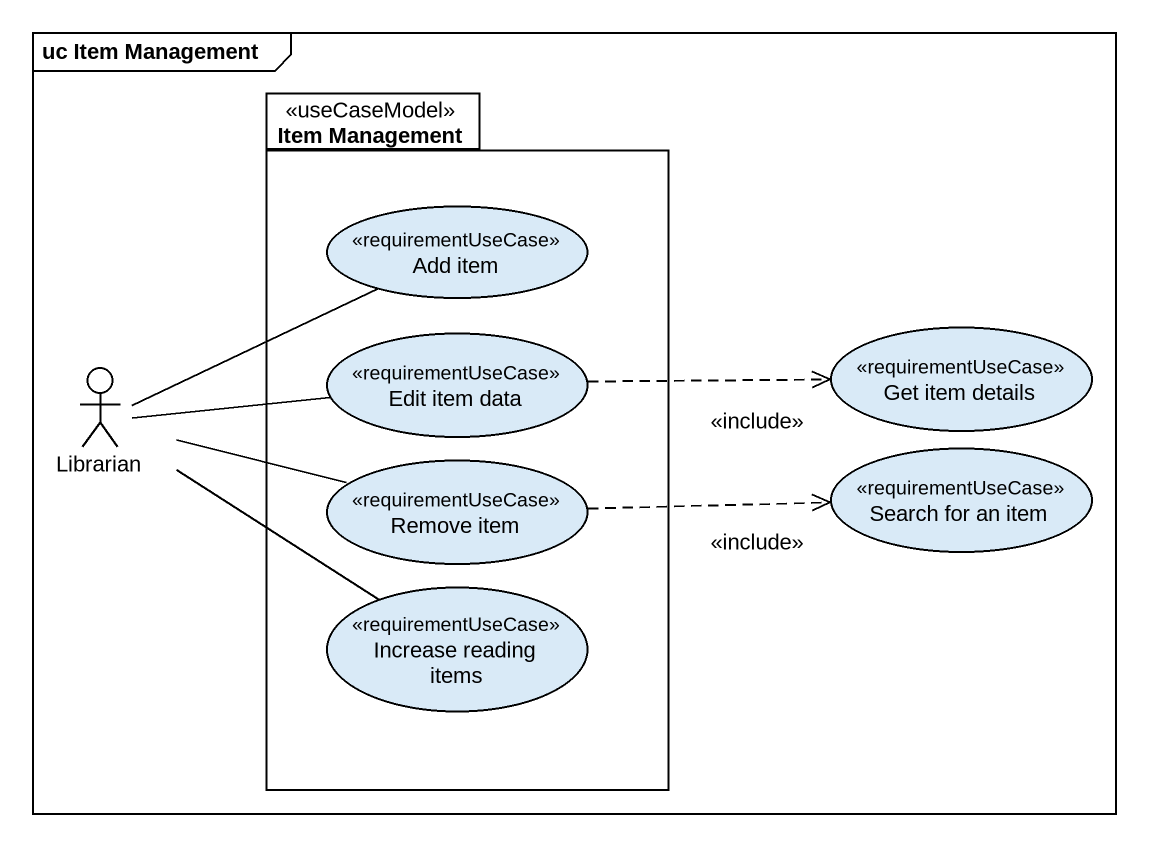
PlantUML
@startuml
mainframe uc Item Management
package "Item Management" as Item_Management <<useCaseModel>> {
  usecase "Add item" as Add_item <<requirementUseCase>>
  usecase "Edit item data" as Edit_item_data <<requirementUseCase>>
  usecase "Remove item" as Remove_item <<requirementUseCase>>
  usecase "Increase reading items" as Increase_reading_items <<requirementUseCase>>
}
usecase "Get item details" as Get_item_details <<requirementUseCase>>
actor Librarian
usecase "Search for an item" as Search_for_an_item <<requirementUseCase>>
Librarian -right- Add_item
Librarian -right- Edit_item_data
Librarian -right- Remove_item
Librarian -- Increase_reading_items
Edit_item_data .right.> Get_item_details : <<include>>
Remove_item .right.> Search_for_an_item : <<include>>
@enduml
